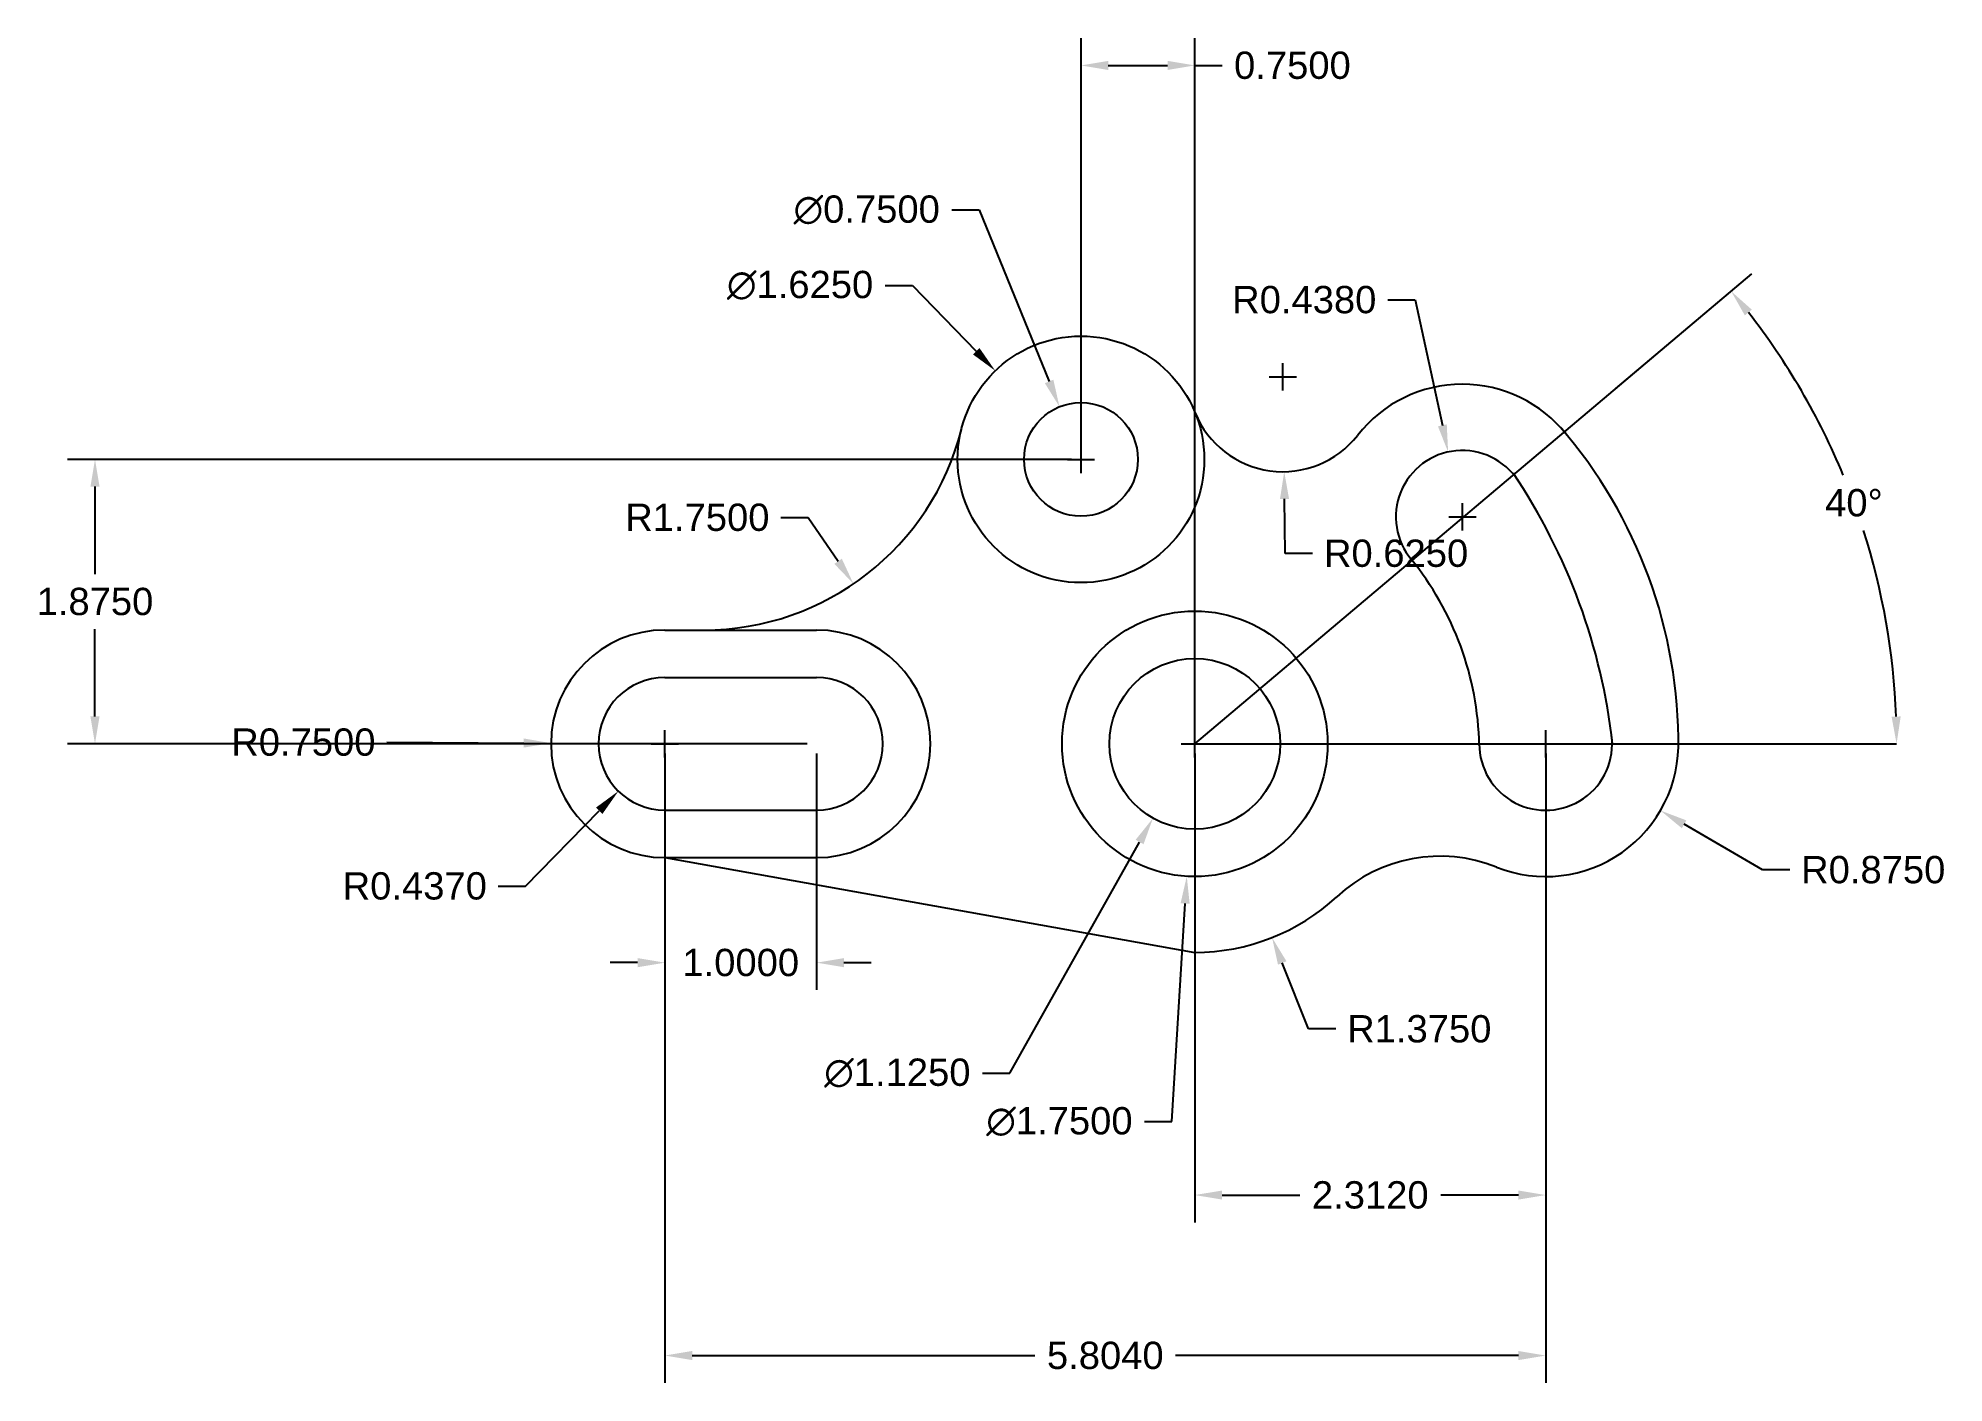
# Model space of a CAD drawing. Header units: inches. Extents: x 137.2 to 149.8, y 12.4 to 21.3.
import ezdxf

# ---------------------------------------------------------------- set-up
doc = ezdxf.new("R2010")
doc.units = ezdxf.units.IN
doc.header["$MEASUREMENT"] = 0
doc.layers.add('annotation', color=50, linetype='Continuous')
doc.styles.get("Standard").update_dxf_attribs({"font": 'arial.ttf'})
doc.dimstyles.get("Standard").update_dxf_attribs({"dimtxt": 0.18, "dimasz": 0.18, "dimexe": 0.18, "dimexo": 0.0625, "dimgap": 0.09, "dimtad": 0, "dimtih": 1, "dimtoh": 1, "dimdec": 4, "dimzin": 0, "dimdsep": 46, "dimtxsty": 'Standard', "dimcen": 0.09, "dimadec": 0, "dimazin": 0, "dimtfac": 1, "dimtdec": 4, "dimtofl": 0, "dimtmove": 0, "dimatfit": 3, "dimfxl": 1, "dimtolj": 1, "dimtzin": 0, "dimarcsym": 0})

# ---------------------------------------------------------------- blocks, each defined once
blk = doc.blocks.new('*D2')
at = {"layer": 'annotation', "color": 0, "lineweight": -2, "transparency": 16777216}
for p, q in [((145.449, 18.974), (145.449, 19.154)), ((145.359, 19.064), (145.539, 19.064)), ((145.465, 17.9), (145.46, 18.259)), ((145.645, 17.9), (145.465, 17.9))]:
    blk.add_line(p, q, dxfattribs=at)
at = {"layer": 'annotation', "color": 0, "transparency": 16777216}
blk.add_solid([(145.49, 18.259), (145.43, 18.258), (145.458, 18.439)], dxfattribs=at)
at = {"layer": 'Defpoints', "color": 0, "transparency": 16777216}
for p in [(145.449, 19.064), (145.458, 18.439)]:
    blk.add_point(p, dxfattribs=at)
at = {"layer": 'annotation', "color": 0, "transparency": 16777216, "insert": (146.195, 17.9), "char_height": 0.18, "attachment_point": 5}
blk.add_mtext('\\A1;R0.6250', dxfattribs=at)
blk = doc.blocks.new('*D3')
at = {"layer": 'annotation', "color": 0, "lineweight": -2, "transparency": 16777216}
for p, q in [((146.14, 19.572), (146.32, 19.572)), ((146.32, 19.572), (146.5, 18.744)), ((146.632, 18.051), (146.632, 18.231)), ((146.542, 18.141), (146.722, 18.141))]:
    blk.add_line(p, q, dxfattribs=at)
at = {"layer": 'annotation', "color": 0, "transparency": 16777216}
blk.add_solid([(146.529, 18.751), (146.471, 18.738), (146.538, 18.568)], dxfattribs=at)
at = {"layer": 'Defpoints', "color": 0, "transparency": 16777216}
for p in [(146.538, 18.568), (146.632, 18.141)]:
    blk.add_point(p, dxfattribs=at)
at = {"layer": 'annotation', "color": 0, "transparency": 16777216, "insert": (145.59, 19.572), "char_height": 0.18, "attachment_point": 5}
blk.add_mtext('\\A1;R0.4380', dxfattribs=at)
blk = doc.blocks.new('*D4')
at = {"layer": 'annotation', "color": 0, "lineweight": -2, "transparency": 16777216}
for p, q in [((147.181, 16.555), (147.181, 16.735)), ((147.091, 16.645), (147.271, 16.645)), ((148.61, 15.814), (148.093, 16.114)), ((148.79, 15.814), (148.61, 15.814))]:
    blk.add_line(p, q, dxfattribs=at)
at = {"layer": 'annotation', "color": 0, "transparency": 16777216}
blk.add_solid([(148.108, 16.14), (148.078, 16.088), (147.937, 16.205)], dxfattribs=at)
at = {"layer": 'Defpoints', "color": 0, "transparency": 16777216}
for p in [(147.181, 16.645), (147.937, 16.205)]:
    blk.add_point(p, dxfattribs=at)
at = {"layer": 'annotation', "color": 0, "transparency": 16777216, "insert": (149.339, 15.814), "char_height": 0.18, "attachment_point": 5}
blk.add_mtext('\\A1;R0.8750', dxfattribs=at)
blk = doc.blocks.new('*D5')
at = {"layer": 'annotation', "color": 0, "lineweight": -2, "transparency": 16777216}
for p, q in [((142.829, 19.667), (143.009, 19.667)), ((143.009, 19.667), (143.429, 19.233)), ((144.119, 18.43), (144.119, 18.61)), ((144.029, 18.52), (144.209, 18.52))]:
    blk.add_line(p, q, dxfattribs=at)
at = {"layer": 'annotation', "color": 0, "transparency": 16777216}
blk.add_solid([(143.45, 19.254), (143.407, 19.212), (143.554, 19.104)], dxfattribs=at)
at = {"layer": 'Defpoints', "color": 0, "transparency": 16777216}
for p in [(143.554, 19.104), (144.684, 17.936)]:
    blk.add_point(p, dxfattribs=at)
at = {"layer": 'annotation', "color": 0, "transparency": 16777216, "insert": (142.268, 19.667), "char_height": 0.18, "attachment_point": 5}
blk.add_mtext('\\A1;∅1.6250', dxfattribs=at)
blk = doc.blocks.new('*D6')
at = {"layer": 'annotation', "color": 0, "lineweight": -2, "transparency": 16777216}
for p, q in [((143.268, 20.164), (143.448, 20.164)), ((143.448, 20.164), (143.909, 19.034)), ((144.119, 18.43), (144.119, 18.61)), ((144.029, 18.52), (144.209, 18.52))]:
    blk.add_line(p, q, dxfattribs=at)
at = {"layer": 'annotation', "color": 0, "transparency": 16777216}
blk.add_solid([(143.937, 19.045), (143.881, 19.022), (143.977, 18.867)], dxfattribs=at)
at = {"layer": 'Defpoints', "color": 0, "transparency": 16777216}
for p in [(143.977, 18.867), (144.26, 18.172)]:
    blk.add_point(p, dxfattribs=at)
at = {"layer": 'annotation', "color": 0, "transparency": 16777216, "insert": (142.707, 20.164), "char_height": 0.18, "attachment_point": 5}
blk.add_mtext('\\A1;∅0.7500', dxfattribs=at)
blk = doc.blocks.new('*D7')
at = {"layer": 'annotation', "color": 0, "lineweight": -2, "transparency": 16777216}
for p, q in [((144.869, 16.555), (144.869, 16.735)), ((144.779, 16.645), (144.959, 16.645)), ((143.65, 14.474), (144.505, 15.997)), ((143.47, 14.474), (143.65, 14.474))]:
    blk.add_line(p, q, dxfattribs=at)
at = {"layer": 'annotation', "color": 0, "transparency": 16777216}
blk.add_solid([(144.479, 16.012), (144.531, 15.983), (144.593, 16.154)], dxfattribs=at)
at = {"layer": 'Defpoints', "color": 0, "transparency": 16777216}
for p in [(145.144, 17.135), (144.593, 16.154)]:
    blk.add_point(p, dxfattribs=at)
at = {"layer": 'annotation', "color": 0, "transparency": 16777216, "insert": (142.909, 14.474), "char_height": 0.18, "attachment_point": 5}
blk.add_mtext('\\A1;∅1.1250', dxfattribs=at)
blk = doc.blocks.new('*D8')
at = {"layer": 'annotation', "color": 0, "lineweight": -2, "transparency": 16777216}
for p, q in [((144.869, 16.555), (144.869, 16.735)), ((144.779, 16.645), (144.959, 16.645)), ((144.718, 14.154), (144.805, 15.592)), ((144.538, 14.154), (144.718, 14.154))]:
    blk.add_line(p, q, dxfattribs=at)
at = {"layer": 'annotation', "color": 0, "transparency": 16777216}
blk.add_solid([(144.775, 15.593), (144.835, 15.59), (144.816, 15.771)], dxfattribs=at)
at = {"layer": 'Defpoints', "color": 0, "transparency": 16777216}
for p in [(144.922, 17.518), (144.816, 15.771)]:
    blk.add_point(p, dxfattribs=at)
at = {"layer": 'annotation', "color": 0, "transparency": 16777216, "insert": (143.977, 14.154), "char_height": 0.18, "attachment_point": 5}
blk.add_mtext('\\A1;∅1.7500', dxfattribs=at)
blk = doc.blocks.new('*D9')
at = {"layer": 'annotation', "color": 0, "lineweight": -2, "transparency": 16777216}
for p, q in [((141.377, 16.555), (141.377, 16.735)), ((139.544, 16.655), (140.447, 16.65)), ((141.287, 16.645), (141.467, 16.645))]:
    blk.add_line(p, q, dxfattribs=at)
at = {"layer": 'annotation', "color": 0, "transparency": 16777216}
blk.add_solid([(140.447, 16.68), (140.447, 16.62), (140.627, 16.649)], dxfattribs=at)
at = {"layer": 'Defpoints', "color": 0, "transparency": 16777216}
for p in [(140.627, 16.649), (141.377, 16.645)]:
    blk.add_point(p, dxfattribs=at)
at = {"layer": 'annotation', "color": 0, "transparency": 16777216, "insert": (138.995, 16.655), "char_height": 0.18, "attachment_point": 5}
blk.add_mtext('\\A1;R0.7500', dxfattribs=at)
blk = doc.blocks.new('*D10')
at = {"layer": 'annotation', "color": 0, "lineweight": -2, "transparency": 16777216}
for p, q in [((142.141, 18.137), (142.321, 18.137)), ((142.321, 18.137), (142.518, 17.848))]:
    blk.add_line(p, q, dxfattribs=at)
at = {"layer": 'annotation', "color": 0, "transparency": 16777216}
blk.add_solid([(142.543, 17.865), (142.494, 17.831), (142.62, 17.699)], dxfattribs=at)
at = {"layer": 'Defpoints', "color": 0, "transparency": 16777216}
for p in [(141.634, 19.145), (142.62, 17.699)]:
    blk.add_point(p, dxfattribs=at)
at = {"layer": 'annotation', "color": 0, "transparency": 16777216, "insert": (141.591, 18.137), "char_height": 0.18, "attachment_point": 5}
blk.add_mtext('\\A1;R1.7500', dxfattribs=at)
blk = doc.blocks.new('*D11')
at = {"layer": 'annotation', "color": 0, "lineweight": -2, "transparency": 16777216}
for p, q in [((141.377, 16.555), (141.377, 16.735)), ((141.287, 16.645), (141.467, 16.645)), ((140.458, 15.707), (140.945, 16.204)), ((140.278, 15.707), (140.458, 15.707))]:
    blk.add_line(p, q, dxfattribs=at)
at = {"layer": 'annotation', "color": 0, "transparency": 16777216}
blk.add_solid([(140.924, 16.225), (140.966, 16.183), (141.071, 16.333)], dxfattribs=at)
at = {"layer": 'Defpoints', "color": 0, "transparency": 16777216}
for p in [(141.377, 16.645), (141.071, 16.333)]:
    blk.add_point(p, dxfattribs=at)
at = {"layer": 'annotation', "color": 0, "transparency": 16777216, "insert": (139.729, 15.707), "char_height": 0.18, "attachment_point": 5}
blk.add_mtext('\\A1;R0.4370', dxfattribs=at)
blk = doc.blocks.new('*D12')
at = {"layer": 'annotation', "color": 0, "lineweight": -2, "transparency": 16777216}
for p, q in [((144.056, 18.52), (137.442, 18.52)), ((137.622, 18.34), (137.622, 17.764)), ((137.622, 16.825), (137.622, 17.4)), ((142.314, 16.645), (137.442, 16.645))]:
    blk.add_line(p, q, dxfattribs=at)
at = {"layer": 'annotation', "color": 0, "transparency": 16777216}
for points in [[(137.592, 18.34), (137.652, 18.34), (137.622, 18.52)], [(137.592, 16.825), (137.652, 16.825), (137.622, 16.645)]]:
    blk.add_solid(points, dxfattribs=at)
at = {"layer": 'Defpoints', "color": 0, "transparency": 16777216}
for p in [(144.119, 18.52), (137.622, 16.645), (142.377, 16.645)]:
    blk.add_point(p, dxfattribs=at)
at = {"layer": 'annotation', "color": 0, "transparency": 16777216, "insert": (137.622, 17.582), "char_height": 0.18, "attachment_point": 5}
blk.add_mtext('\\A1;1.8750', dxfattribs=at)
blk = doc.blocks.new('*D13')
at = {"layer": 'annotation', "color": 0, "lineweight": -2, "transparency": 16777216}
for p, q in [((144.119, 18.582), (144.119, 21.297)), ((144.869, 16.707), (144.869, 21.297)), ((144.299, 21.117), (144.689, 21.117)), ((144.869, 21.117), (145.049, 21.117))]:
    blk.add_line(p, q, dxfattribs=at)
at = {"layer": 'annotation', "color": 0, "transparency": 16777216}
for points in [[(144.299, 21.147), (144.299, 21.087), (144.119, 21.117)], [(144.689, 21.147), (144.689, 21.087), (144.869, 21.117)]]:
    blk.add_solid(points, dxfattribs=at)
at = {"layer": 'Defpoints', "color": 0, "transparency": 16777216}
for p in [(144.869, 21.117), (144.119, 18.52), (144.869, 16.645)]:
    blk.add_point(p, dxfattribs=at)
at = {"layer": 'annotation', "color": 0, "transparency": 16777216, "insert": (145.512, 21.117), "char_height": 0.18, "attachment_point": 5}
blk.add_mtext('\\A1;0.7500', dxfattribs=at)
blk = doc.blocks.new('*D14')
at = {"layer": 'annotation', "color": 0, "lineweight": -2, "transparency": 16777216}
for p, q in [((144.869, 16.555), (144.869, 16.735)), ((144.779, 16.645), (144.959, 16.645)), ((145.618, 14.765), (145.445, 15.2)), ((145.798, 14.765), (145.618, 14.765))]:
    blk.add_line(p, q, dxfattribs=at)
at = {"layer": 'annotation', "color": 0, "transparency": 16777216}
blk.add_solid([(145.473, 15.211), (145.417, 15.189), (145.378, 15.367)], dxfattribs=at)
at = {"layer": 'Defpoints', "color": 0, "transparency": 16777216}
for p in [(144.869, 16.645), (145.378, 15.367)]:
    blk.add_point(p, dxfattribs=at)
at = {"layer": 'annotation', "color": 0, "transparency": 16777216, "insert": (146.348, 14.765), "char_height": 0.18, "attachment_point": 5}
blk.add_mtext('\\A1;R1.3750', dxfattribs=at)
blk = doc.blocks.new('*D15')
at = {"layer": 'annotation', "color": 0, "lineweight": -2, "transparency": 16777216}
for p, q in [((141.377, 16.582), (141.377, 15.022)), ((142.377, 16.582), (142.377, 15.022)), ((141.197, 15.202), (141.017, 15.202)), ((142.557, 15.202), (142.737, 15.202))]:
    blk.add_line(p, q, dxfattribs=at)
at = {"layer": 'annotation', "color": 0, "transparency": 16777216}
for points in [[(141.197, 15.232), (141.197, 15.172), (141.377, 15.202)], [(142.557, 15.232), (142.557, 15.172), (142.377, 15.202)]]:
    blk.add_solid(points, dxfattribs=at)
at = {"layer": 'Defpoints', "color": 0, "transparency": 16777216}
for p in [(141.377, 16.645), (142.377, 16.645), (141.377, 15.202)]:
    blk.add_point(p, dxfattribs=at)
at = {"layer": 'annotation', "color": 0, "transparency": 16777216, "insert": (141.877, 15.202), "char_height": 0.18, "attachment_point": 5}
blk.add_mtext('\\A1;1.0000', dxfattribs=at)
blk = doc.blocks.new('*D16')
at = {"layer": 'annotation', "color": 0, "lineweight": -2, "transparency": 16777216}
blk.add_line((147.643, 18.987), (148.54, 19.744), dxfattribs=at)
for start, end in [(22.5037, 37.9391), (2.2303, 17.7025)]:
    blk.add_arc((144.869, 16.645), 4.625, start, end, dxfattribs=at)
at = {"layer": 'annotation', "color": 0, "transparency": 16777216}
for points in [[(148.493, 19.469), (148.539, 19.507), (148.403, 19.628)], [(149.52, 16.825), (149.46, 16.824), (149.493, 16.645)]]:
    blk.add_solid(points, dxfattribs=at)
at = {"layer": 'Defpoints', "color": 0, "transparency": 16777216}
for p in [(147.595, 18.946), (149.368, 17.716), (144.869, 16.645), (144.869, 16.645), (149.573, 16.645)]:
    blk.add_point(p, dxfattribs=at)
at = {"layer": 'annotation', "color": 0, "transparency": 16777216, "insert": (149.212, 18.233), "char_height": 0.18, "attachment_point": 5}
blk.add_mtext('\\A1;40°', dxfattribs=at)
blk = doc.blocks.new('*D17')
at = {"layer": 'annotation', "color": 0, "lineweight": -2, "transparency": 16777216}
for p, q in [((144.869, 16.582), (144.869, 13.49)), ((147.181, 16.582), (147.181, 13.49)), ((145.049, 13.67), (145.56, 13.67)), ((147.001, 13.67), (146.49, 13.67))]:
    blk.add_line(p, q, dxfattribs=at)
at = {"layer": 'annotation', "color": 0, "transparency": 16777216}
for points in [[(145.049, 13.7), (145.049, 13.64), (144.869, 13.67)], [(147.001, 13.7), (147.001, 13.64), (147.181, 13.67)]]:
    blk.add_solid(points, dxfattribs=at)
at = {"layer": 'Defpoints', "color": 0, "transparency": 16777216}
for p in [(144.869, 16.645), (147.181, 16.645), (147.181, 13.67)]:
    blk.add_point(p, dxfattribs=at)
at = {"layer": 'annotation', "color": 0, "transparency": 16777216, "insert": (146.025, 13.67), "char_height": 0.18, "attachment_point": 5}
blk.add_mtext('\\A1;2.3120', dxfattribs=at)
blk = doc.blocks.new('*D18')
at = {"layer": 'annotation', "color": 0, "lineweight": -2, "transparency": 16777216}
for p, q in [((141.377, 16.582), (141.377, 12.432)), ((147.181, 16.582), (147.181, 12.432)), ((141.557, 12.612), (143.815, 12.612)), ((147.001, 12.612), (144.742, 12.612))]:
    blk.add_line(p, q, dxfattribs=at)
at = {"layer": 'annotation', "color": 0, "transparency": 16777216}
for points in [[(141.557, 12.642), (141.557, 12.582), (141.377, 12.612)], [(147.001, 12.642), (147.001, 12.582), (147.181, 12.612)]]:
    blk.add_solid(points, dxfattribs=at)
at = {"layer": 'Defpoints', "color": 0, "transparency": 16777216}
for p in [(141.377, 16.645), (147.181, 16.645), (147.181, 12.612)]:
    blk.add_point(p, dxfattribs=at)
at = {"layer": 'annotation', "color": 0, "transparency": 16777216, "insert": (144.279, 12.612), "char_height": 0.18, "attachment_point": 5}
blk.add_mtext('\\A1;5.8040', dxfattribs=at)

msp = doc.modelspace()

# ---------------------------------------------------------------- linework, layer by layer
for p, q in [((146.96573, 18.42388), (146.96811, 18.4259)), ((146.2977, 17.85707), (146.29777, 17.85713)), ((141.37682, 17.3947), (142.37682, 17.3947)), ((141.37682, 17.0817), (142.37682, 17.0817)), ((146.74273, 16.6447), (146.74282, 16.6447)), ((147.61882, 16.6447), (147.62195, 16.6447)), ((141.37682, 16.2077), (142.37682, 16.2077)), ((141.37682, 15.8947), (142.37682, 15.8947)), ((141.37682, 15.8947), (144.86882, 15.2697))]:
    msp.add_line(p, q)
for centre, radius in [((144.11882, 18.5197), 0.8125), ((144.11882, 18.5197), 0.375), ((144.86882, 16.6447), 0.875), ((144.86882, 16.6447), 0.5625)]:
    msp.add_circle(centre, radius)
for centre, radius, start, end in [((146.63175, 18.14051), 0.875, 38.203472, 142.018084), ((141.63371, 19.1447), 1.75, 270, 345.883019), ((145.44944, 19.06362), 0.625, 202.233317, 322.018084), ((144.86882, 16.6447), 3.18657, 359.420662, 40.893081), ((146.63175, 18.14051), 0.438, 33.081279, 220.313743), ((143.64716, 16.19627), 4, 6.436951, 33.876792), ((144.74326, 16.59861), 2, 1.083264, 39.230478), ((141.37682, 16.6447), 0.75, 90, 270), ((144.86882, 16.6447), 3.18657, 166.284069, 166.386989), ((142.37682, 16.6447), 0.75, 270, 90), ((141.37682, 16.6447), 0.437, 90, 270), ((142.37682, 16.6447), 0.437, 270, 90), ((147.18082, 16.6447), 0.438, 180, 7.232464), ((147.18082, 16.6447), 0.875, 248.195837, 2.110271), ((146.48438, 14.90384), 1, 68.195837, 132.862032), ((144.86882, 16.6447), 1.375, 270, 312.862032)]:
    msp.add_arc(centre, radius, start, end)
at = {"layer": 'annotation'}
for q in [(148.54014, 19.74385), (149.49332, 16.6447)]:
    msp.add_line((144.86882, 16.6447), q, dxfattribs=at)

# ---------------------------------------------------------------- dimensions: what is measured, and where the dimension line sits
for base, p1, p2, picture, middle in [((144.86882, 21.11713), (144.11882, 18.5197), (144.86882, 16.6447), '*D13', (145.51214, 21.11713)), ((141.37682, 15.20223), (142.37682, 16.6447), (141.37682, 16.6447), '*D15', (141.87682, 15.20223)), ((147.18082, 12.61163), (141.37682, 16.6447), (147.18082, 16.6447), '*D18', (144.27882, 12.61163)), ((147.18082, 13.67018), (144.86882, 16.6447), (147.18082, 16.6447), '*D17', (146.02482, 13.67018))]:
    dim = msp.add_linear_dim(base=base, p1=p1, p2=p2, dimstyle='Standard', dxfattribs=at)
    dim.commit()
    dim.dimension.update_dxf_attribs({"geometry": picture, "text_midpoint": middle})
for p1, p2, picture, middle in [((144.26041, 18.17246), (143.97723, 18.86695), '*D6', (142.70692, 20.16445)), ((144.68381, 17.9358), (143.55383, 19.10361), '*D5', (142.26789, 19.66655)), ((144.92179, 17.5181), (144.81585, 15.77131), '*D8', (143.97653, 14.15407)), ((145.14425, 17.13516), (144.59339, 16.15425), '*D7', (142.90863, 14.47415))]:
    dim = msp.add_diameter_dim_2p(p1=p1, p2=p2, dimstyle='Standard', dxfattribs=at)
    dim.commit()
    dim.dimension.update_dxf_attribs({"geometry": picture, "text_midpoint": middle, "dimtype": 163})
dim = msp.add_angular_dim_2l(base=(149.36762, 17.71562), line1=((144.86882, 16.6447), (149.5729, 16.6447)), line2=((144.86882, 16.6447), (147.59527, 18.94624)), dimstyle='Standard', dxfattribs=at)
dim.commit()
dim.dimension.update_dxf_attribs({"geometry": '*D16', "text_midpoint": (149.21209, 18.2328)})
for center, mpoint, picture, middle in [((146.63175, 18.14051), (146.53842, 18.56845), '*D3', (145.59017, 19.57171)), ((141.63371, 19.1447), (142.61989, 17.69904), '*D10', (141.59148, 18.13728)), ((145.44944, 19.06362), (145.45796, 18.43868), '*D2', (146.19476, 17.90019)), ((141.37682, 16.6447), (140.62683, 16.64909), '*D9', (139.54439, 16.65543)), ((141.37682, 16.6447), (141.07097, 16.33257), '*D11', (139.72859, 15.70705)), ((144.86882, 16.6447), (145.37806, 15.36748), '*D14', (146.34766, 14.76517)), ((147.18082, 16.6447), (147.93721, 16.20482), '*D4', (149.33912, 15.81374))]:
    dim = msp.add_radius_dim(center=center, mpoint=mpoint, dimstyle='Standard', dxfattribs=at)
    dim.commit()
    dim.dimension.update_dxf_attribs({"geometry": picture, "text_midpoint": middle, "dimtype": 164})
dim = msp.add_linear_dim(base=(137.62218, 16.6447), p1=(144.11882, 18.5197), p2=(142.37682, 16.6447), angle=90, dimstyle='Standard', dxfattribs=at)
dim.commit()
dim.dimension.update_dxf_attribs({"geometry": '*D12', "text_midpoint": (137.62218, 17.5822)})

doc.saveas('drawing.dxf')
